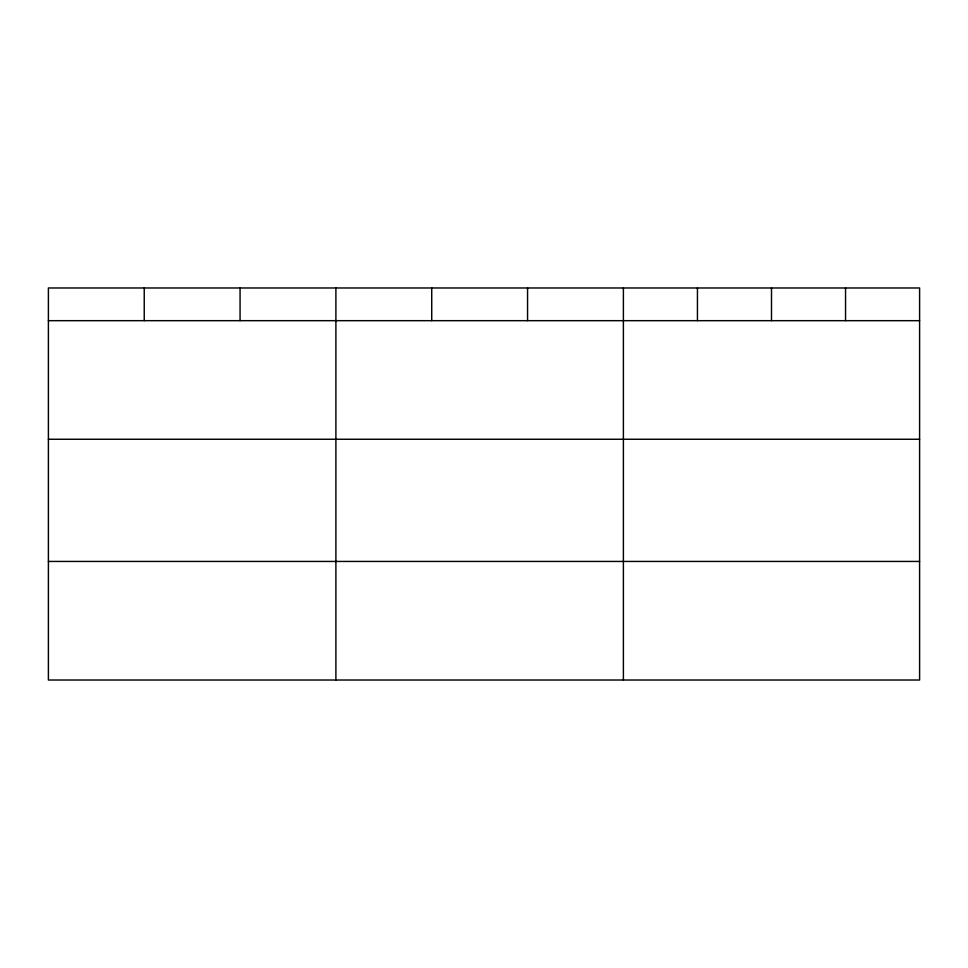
<?xml version="1.0" encoding="UTF-8"?>
<svg xmlns="http://www.w3.org/2000/svg" width="968" height="968" viewBox="0 0 968 968"><rect width="100%" height="100%" fill="white"/><g stroke="black" fill="none" stroke-linecap="round" stroke-linejoin="round"><path stroke-width="1.45" d="M919.6 439.254L919.6 287.98L48.4 287.98L48.4 680.02L919.6 680.02L919.6 439.254L48.4 439.254M48.4 320.674L919.6 320.674M48.4 561.44L919.6 561.44M845.548 287.98L845.548 320.674M771.496 287.98L771.496 320.674M697.444 287.98L697.444 320.674M623.392 287.98L623.392 680.02M527.56 287.98L527.56 320.674M431.728 287.98L431.728 320.674M335.896 287.98L335.896 680.02M240.064 287.98L240.064 320.674M144.232 287.98L144.232 320.674"/></g></svg>
